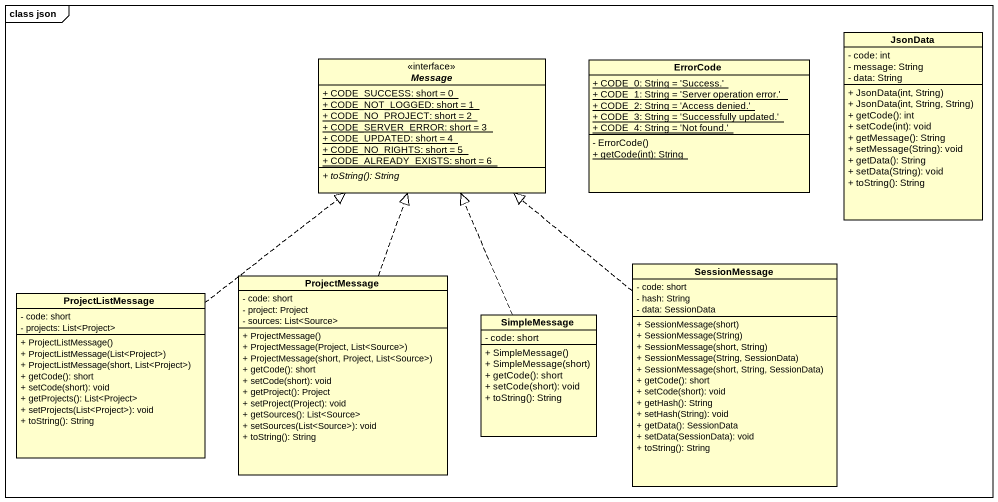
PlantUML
@startuml
mainframe class json
hide circle
hide empty members
skinparam classAttributeIconSize 0
interface Message <<interface>> {
  {static} + CODE_SUCCESS: short = 0
  {static} + CODE_NOT_LOGGED: short = 1
  {static} + CODE_NO_PROJECT: short = 2
  {static} + CODE_SERVER_ERROR: short = 3
  {static} + CODE_UPDATED: short = 4
  {static} + CODE_NO_RIGHTS: short = 5
  {static} + CODE_ALREADY_EXISTS: short = 6
  {abstract} + toString(): String
}
class ErrorCode {
  {static} + CODE_0: String = 'Success.'
  {static} + CODE_1: String = 'Server operation error.'
  {static} + CODE_2: String = 'Access denied.'
  {static} + CODE_3: String = 'Successfully updated.'
  {static} + CODE_4: String = 'Not found.'
  - ErrorCode()
  {static} + getCode(int): String
}
class JsonData {
  - code: int
  - message: String
  - data: String
  + JsonData(int, String)
  + JsonData(int, String, String)
  + getCode(): int
  + setCode(int): void
  + getMessage(): String
  + setMessage(String): void
  + getData(): String
  + setData(String): void
  + toString(): String
}
class ProjectListMessage {
  - code: short
  - projects: List<Project>
  + ProjectListMessage()
  + ProjectListMessage(List<Project>)
  + ProjectListMessage(short, List<Project>)
  + getCode(): short
  + setCode(short): void
  + getProjects(): List<Project>
  + setProjects(List<Project>): void
  + toString(): String
}
class ProjectMessage {
  - code: short
  - project: Project
  - sources: List<Source>
  + ProjectMessage()
  + ProjectMessage(Project, List<Source>)
  + ProjectMessage(short, Project, List<Source>)
  + getCode(): short
  + setCode(short): void
  + getProject(): Project
  + setProject(Project): void
  + getSources(): List<Source>
  + setSources(List<Source>): void
  + toString(): String
}
class SessionMessage {
  - code: short
  - hash: String
  - data: SessionData
  + SessionMessage(short)
  + SessionMessage(String)
  + SessionMessage(short, String)
  + SessionMessage(String, SessionData)
  + SessionMessage(short, String, SessionData)
  + getCode(): short
  + setCode(short): void
  + getHash(): String
  + setHash(String): void
  + getData(): SessionData
  + setData(SessionData): void
  + toString(): String
}
class SimpleMessage {
  - code: short
  + SimpleMessage()
  + SimpleMessage(short)
  + getCode(): short
  + setCode(short): void
  + toString(): String
}
ProjectListMessage .up.|> Message
ProjectMessage .up.|> Message
SessionMessage .up.|> Message
SimpleMessage .up.|> Message
@enduml
